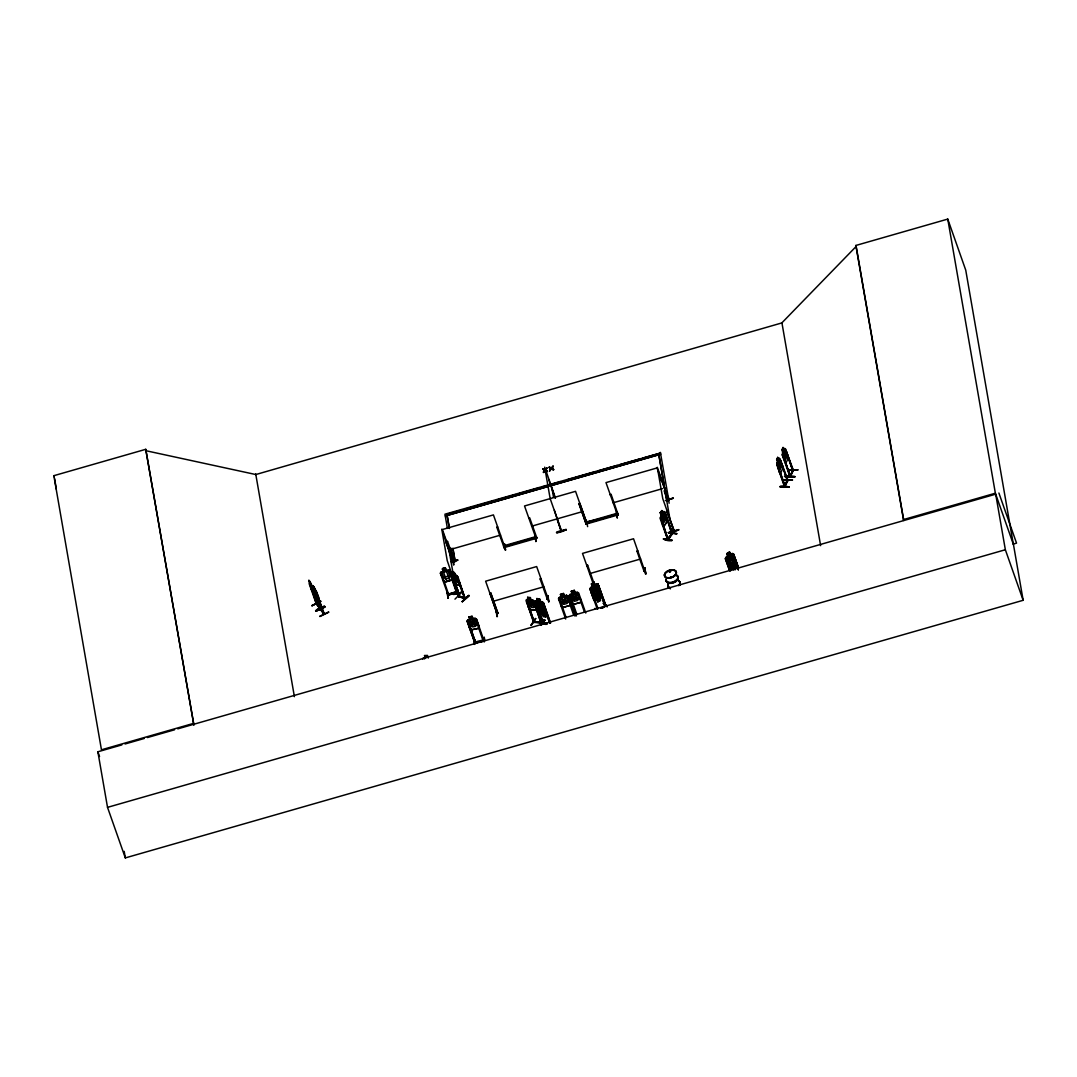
<?xml version="1.0" encoding="UTF-8"?>
<svg xmlns="http://www.w3.org/2000/svg" width="1077" height="1077" viewBox="0 0 1077 1077"><rect width="100%" height="100%" fill="white"/><g stroke="black" fill="none" stroke-linecap="round" stroke-linejoin="round"><path stroke-width="1.5" d="M316.126 594.8L315.938 593.279C320.798 605.732 314.188 585.713 315.574 592.202L313.744 588.554L316.113 594.787M458.169 578.551L457.51 578.336L465.318 598.812L458.183 596.402L450.657 574.404L451.263 573.731L457.887 576.747L464.968 598.327M465.506 598.529L458.129 596.429M473.018 618.75L472.143 616.273L468.98 616.986L469.989 619.531L467.822 619.827L467.014 620.998L474.863 642.969L467.135 620.944M468.508 622.533L467.647 622.708L468.508 622.533L475.63 642.754M469.37 627.676L471.322 629.924L478.74 628.335L478.834 625.67L476.397 619.113L475.172 618.319L467.822 619.894M469.855 619.477L468.98 616.986M474.257 639.792L474.62 644.396M474.472 644.369L474.567 639.348M475.172 618.319L472.938 618.925L472.063 616.367L469.114 617.04M475.267 642.094L474.62 641.892M475.563 641.986C488.985 637.759 485.444 642.121 474.876 642.632M476.209 620.742L477.071 620.567L476.209 620.742L483.223 641.192L483.829 640.034M476.492 619.06L484.085 641.084L483.923 640.263M484.165 642.013L484.26 637.342L484.408 640.788M484.825 640.761L484.246 637.355M444.693 581.97L442.795 579.87L444.653 582.132L452.017 579.978L452.098 577.151M452.542 561.117L452.69 561.548M458.263 580.988L457.765 582.576L455.544 581.836L453.646 579.439L447.224 560.592L441.772 529.17L453.323 562.261L450.832 548.072M455.248 583.357L458.681 593.144L455.154 582.832M561.157 530.624L561.225 529.79L561.615 531.176L550.159 498.611L544.693 467.189L555.449 497.991M556.688 517.956L561.225 531.271L560.969 530.099M562.773 607.401L560.78 605.274L562.732 607.509L570.11 605.395L570.204 602.635M580.759 602.245L580.961 599.552M585.78 613.042L578.605 592.821L577.299 592.215L569.989 594.369L569.194 595.568L571.55 602.258L573.502 604.412L580.866 602.299L580.961 599.485M673.717 530.894L666.676 510.592L674.283 531.271L662.786 498.732L657.32 467.31L668.817 499.822M779.209 471.672L776.813 463.366L779.344 458.398L787.812 480.827M776.854 464.995L777.648 461.993L776.611 459.502L777.648 457.362L778.617 460.014L779.358 458.519M785.389 448.611L793.143 470.891L784.648 448.409L782.158 455.006L785.833 463.42L784.541 461.602M782.306 454.965L783.046 452.003L782.077 449.513L783.06 447.372L784.029 450.011L784.756 448.517M670.783 571.416L669.436 572.049L669.329 571.16M669.127 571.618L670.392 570.823L670.002 571.604M670.608 577.555L671.55 577.11M671.052 576.787L671.227 577.326M454.965 599.162L460.969 593.09M668.198 538.473C662.045 545.379 678.86 524.499 668.292 538.594M672.667 533.519L671.833 534.111L665.182 513.244L672.627 533.586L667.969 539.833L661.318 518.966L660.888 519.545M594.787 608.882L595.029 608.303M316.934 604.035L315.911 603.093L316.692 603.416M316.167 603.834L319.856 608.68L310.055 581.782M320.852 609.205L320.677 609.892L313.07 587.396C316.167 587.961 323.113 607.966 316.611 597.102M315.157 589.765L323.975 614.227L323.625 612.8M531.176 625.225L535.659 618.535M453 562.356L445.77 541.543L453.35 562.127M674 530.476L673.488 530.032L673.865 531.324M663.728 511.535L664.617 511.777L672.304 533.465L667.673 539.792L659.986 518.01L663.728 511.535L664.59 511.871M447.292 592.094L448.369 597.964M452.973 558.667L453.727 565.062L453.027 559.017M447.938 598.193L447.238 591.758L447.965 598.139M495.878 610.847L496.268 610.269L496.968 616.717L496.309 610.605M496.214 610.322L497.399 616.475M535.848 541.475L535.161 535.04L535.861 541.489L536.225 540.923M616.232 512.221L616.623 511.669L617.323 518.118L616.771 512.087M789.697 475.859L789.939 476.734L793.062 470.232M789.885 476.694L782.844 456.446L783.45 455.867L790.316 476.721L782.723 453.902L782.117 449.499M792.457 470.218L793.116 469.505L792.887 470.151M792.726 470.824L793.412 470.259M792.712 470.959L785.914 450.092L793.399 470.366L790.37 476.599M784.985 485.485L784.46 486.696L787.785 479.561L787.327 480.948L780.529 460.081L787.987 480.369M785.16 486.144L777.325 463.891L777.486 461.993M794.489 476.397C764.064 475.872 815.531 477.461 785.402 476.317M785.496 476.721L794.597 476.734M794.463 477.084L785.362 477.017M789.024 487.06C772.438 488.191 782.037 484.367 789.024 487.114M789.145 486.791L780.071 486.642L789.212 486.75M599.485 597.843L600.549 596.2L595.231 585.767L592.7 587.275L594.342 591.919L593.683 594.706L595.312 599.351L596.9 599.499M591.421 583.936L594.181 582.347L591.421 583.936L592.35 586.467L591.354 588.096L596.671 598.543L599.189 597.021L597.56 592.377L598.22 589.59L596.591 584.946L594.935 584.932L594.06 582.442M734.985 567.579L735.928 565.896L734.299 561.265L732.239 560.08L730.61 555.463L728.092 556.984L729.721 561.629L729.062 564.415L730.704 569.06L732.225 569.154M605.516 605.059L604.682 605.557L605.772 605.193M606.028 605.893L598.65 585.578L597.91 586.023L605.086 606.176M605.691 605.207L604.857 605.705M542.216 609.932C541.893 606.176 545.635 607.913 542.956 610.538L545.702 613.648L542.552 611.036C542.714 614.617 539.362 612.894 541.812 610.403L538.971 607.186L541.919 609.757M458.802 595.621L457.833 595.648L458.654 595.877M465.331 597.843L464.524 597.573L464.577 598.597L456.621 576.343L454.319 572.574L451.936 571.766L452.852 574.431L450.751 574.458M422.601 659.057L423.396 658.074L425.482 658.087L424.607 655.597M423.369 658.141L425.455 658.155L424.257 658.962M425.361 658.007L424.486 655.516L427.515 655.422L428.283 658.074M670.513 577.326L671.24 576.909L670.944 577.609M672.331 532.832L671.577 533.371M597.318 609.245L589.994 588.904L590.533 587.477L596.9 583.734L598.072 584.097L605.907 606.041L602.541 607.993M602.003 595.366L601.356 596.82L602.003 595.366L597.937 584.138M730.381 570.272L736.735 566.515L737.382 565.062M788.674 470.11L797.909 469.855L788.808 469.855M789.993 475.347L789.683 475.994L790.02 475.28M777.702 465.856L784.877 486.71L787.987 480.315M782.966 457.362L786.116 450.953M782.831 468.387L780.435 473.422L779.129 471.591M785.712 463.42L788.229 458.385L787.731 455.288M783.302 480.207L792.564 479.898L783.45 479.83M784.675 485.485L787.462 480.436M784.446 485.404L787.395 480.221M453.7 561.871L454.763 561.561L447.547 541.368L446.713 541.825L447.547 541.368M448.57 594.289L457.213 591.502M503.874 547.479L504.723 547.197M535.834 538.298L535.511 536.696L503.619 545.851L503.821 546.995L536.521 537.235L536.925 538.19L529.669 517.808L528.807 518.05M496.672 612.786L497.736 612.476L496.914 612.961M496.941 613.527L498.005 613.217L497.009 613.755M585.996 523.907L586.857 523.624M547.103 599.135L547.964 598.852M617.04 514.187C618.225 512.854 619.046 515.52 617.336 515.129M617.296 514.927L618.36 514.618L617.417 514.86M664.132 490.775L667.309 500.213M667.457 500.536L668.521 500.226M546.833 467.889L544.275 472.359L543.4 472.143L545.137 470.366L547.479 471.443L545.5 469.909L546.833 467.889L545.649 470.339L547.479 471.443M551.343 468.589L549.755 470.784L551.343 468.589L553.686 469.666L551.707 468.132L553.039 466.112L551.855 468.549L553.686 469.666M546.981 468.32L545.218 470.124L542.848 469.033L544.854 470.582L543.548 472.574M553.188 466.529L551.424 468.347L553.039 466.112M543.4 472.143L544.706 470.164L542.848 469.033M549.607 470.366L550.926 468.374L549.055 467.256L551.276 467.93M549.755 470.784L550.926 468.374M440.358 573.301L441.139 572.035L440.345 573.233L448.167 595.218L457.415 592.471M315.978 603.174L316.423 603.807M316.907 604.103L309.072 581.54L312.545 586.682L320.731 609.878L312.451 586.723M319.492 608.195L311.32 585.04C307.228 578.12 312.774 592.942 311.818 587.732C316.598 600.118 310.216 580.382 311.441 586.655L310.068 583.653L312.963 589.684M321.027 609.649L320.461 608.451M527.743 597.291L528.619 599.781C522.816 599.418 533.546 598.987 534.313 601.343L536.683 610.39L530.153 609.555L528.39 606.889L530.153 609.555M534.367 601.276L541.946 623.314L533.573 622.25L526.613 601.814L527.38 601.908L534.421 622.358L533.532 622.318M528.457 599.754L527.528 600.428L529.157 605.072L531.257 607.24L533.842 607.576L534.529 605.759L532.9 601.114L531.217 600.104L533.169 600.279M534.205 622.412L527.38 601.908M541.098 623.206L534.138 602.77L534.906 602.864L541.906 623.341L540.991 622.196M536.669 608.02L536.736 610.309M534.03 621.631L533.223 621.51L540.977 622.452M531.271 625.333L535.7 618.508L531.123 624.916M541.691 622.573L533.64 622.021M540.506 624.714L544.222 619.598L540.762 625.091L544.787 620.056L541.125 625.185M537.652 601.047L536.777 598.57L539.537 598.947L540.412 601.437L542.014 602.528L544.612 613.594L542.041 613.23L540.398 608.586L538.325 606.432L536.683 601.787L537.773 601.154M536.548 603.255L535.619 603.376L536.548 603.255L543.535 623.745L542.781 623.677L535.161 601.626L535.875 600.804L537.719 601.222L536.777 598.57M550.414 623.179L543.4 602.73L540.291 601.572L539.537 598.947M536.979 603.86L536.992 606.149L536.871 603.766L543.36 604.655L545.177 607.266M542.243 601.76L543.481 602.703L550.576 622.95M543.091 604.412L544.006 604.291L543.091 604.412L549.66 623.071M536.831 603.834L543.36 604.655M539.375 610.834C532.415 604.547 548.005 617.619 545.783 609.447M539.187 612.867L542.31 614.065L540.654 613.042L539.025 608.397L539.698 606.607L538.069 601.976L540.641 602.339L542.269 606.984L544.356 609.138L545.985 613.782L544.908 614.415L545.783 616.906M545.07 614.442L547.466 614.011M546.806 614.752L540.398 613.796M544.639 620.164L540.856 625.306L544.612 620.204M541.192 625.32L544.949 620.204M660.268 512.585L661.897 510.498L662.759 513.137L663.715 512.908L665.357 517.539L665.29 520.581L663.863 522.547L662.382 521.605L660.268 512.585L661.318 515.089M660.443 512.612L661.884 510.646L662.665 513.123M671.927 533.398L672.385 532.698L672.129 534.152L665.478 513.285M663.674 526.343L667.215 521.524L664.617 511.777M666.973 518.441L667.363 521.564L663.674 526.478L662.368 524.741M668.332 532.698L676.962 533.64L668.548 532.482M475.442 642.027L474.432 642.242M784.904 486.642L777.742 466.449M670.379 571.335L670.231 571.752M454.413 561.09L454.75 561.817M448.099 594.894C446.174 594.033 459.058 591.273 456.15 591.812M456.608 592.417L456.338 591.69M503.969 547.453L504.965 547.372L503.794 546.618M503.848 546.914L504.709 546.631M586.103 523.88L578.982 503.659L579.843 503.417L587.1 523.799L586.13 524.082L578.982 503.659M586.709 523.126L585.807 523.395M587.046 523.866L575.549 491.327L524.526 505.975L536.077 538.473M617.134 514.16L617.538 515.129L605.988 482.604L657.01 467.957L668.911 500.267L667.7 500.711M617.996 513.904L617.283 514.362M547.21 599.108L548.206 599.027L536.656 566.556L485.633 581.203L497.076 613.702L497.884 613.19M547.089 598.57L547.91 598.085M668.454 500.468L668.13 499.499M644.706 570.554L643.965 570.783M526.707 599.458L525.98 600.279L533.842 622.008L533.613 621.241M535.256 601.666L535.942 600.899M661.022 518.926L668.09 539.779L667.928 538.338M1013.349 544.289L965.746 270.165L947.76 219.089L855.852 245.462L856.188 246.404L781.808 322.938M443.307 571.483L442.028 572.776L443.67 577.42L445.932 578.955L448.853 578.093L449.728 575.643L448.086 570.998L446.228 570.622L445.434 568.023C439.228 566.933 445.824 572.412 441.153 572.089L448.449 569.948L449.769 570.541L458.856 596.645L450.738 574.337M561.386 596.873L560.107 598.152L561.736 602.797L564.011 604.332L566.946 603.497L567.808 601.047L566.179 596.402L564.321 596.025L563.433 593.535L560.525 594.45L561.4 596.927L559.3 597.533M572.143 593.777L570.877 595.056L572.506 599.701L574.781 601.249L577.703 600.401L578.578 597.964L576.935 593.319L575.078 592.942L574.297 590.398L571.133 591.246L572.156 593.844L569.316 595.581L576.451 615.923M668.05 539.214L661.318 518.966M451.977 571.941L454.319 572.574M452.811 574.256L451.855 571.833M451.936 576.168L451.061 576.155L451.936 576.168L458.789 596.604M454.265 572.627L455.073 575.185L456.81 575.603M453.013 581.082L454.709 583.828L460.296 585.713L460.229 583.424L460.296 585.713M454.709 583.828L460.364 585.646M464.591 597.789L458.439 595.891M462.396 601.68C481.998 582.711 448.544 613.675 469.033 595.81M462.316 601.706L469.033 595.796M484.152 641.03L474.863 642.942M470.003 619.463L468.71 620.621L470.339 625.266L472.628 626.922L475.576 626.329L476.451 624.014L474.809 619.369L472.938 618.858M669.598 570.985L669.49 571.712M605.893 606.014L605.597 605.005M668.427 499.849L673.3 498.059L666.851 499.849M543.333 622.977C540.291 622.91 546.147 625.118 546.847 624.162M591.313 589.994L590.573 590.438L591.488 590.142L598.058 608.801M598.085 586.171L598.825 585.726M591.529 593.575L591.435 590.559L597.789 586.723L599.647 588.688M594.329 591.906L596.86 590.398M595.029 593.898L597.573 592.39M601.356 596.82L595.002 600.576L593.871 600.252L589.94 588.971M597.775 601.814L600.481 600.36L597.722 601.949L596.9 599.324M600.912 608.088L604.937 605.92L601.074 608.236M602.38 607.845L605.664 605.826M729.964 571.173L725.373 558.613L727.85 556.203L726.8 553.632L729.506 552.003L730.327 554.628L731.97 554.642L733.612 559.286L732.952 562.1L730.421 563.594L728.375 562.436L726.733 557.792L727.796 556.149L726.975 553.713M726.854 553.686L729.56 552.057M726.706 559.69C725.292 559.461 730.798 567.66 730.704 570.729M738.23 569.733L733.289 555.732L734.043 555.288L738.593 567.875M733.289 555.732L734.218 555.422M726.975 560.35L727.015 563.231L726.827 560.255L733.181 556.419L735.026 558.384M733.235 556.472L726.827 560.255M729.721 561.602L732.252 560.107M729.479 567.269L735.793 563.406L735.753 560.43L735.847 563.446L729.479 567.269L727.689 565.358M730.394 570.164L732.293 569.019M734.81 567.498L736.614 566.408M733.235 570.043L734.851 569.06L735.147 569.895M676.719 533.869L668.305 532.711M310.068 581.742L311.765 585.39M309.126 583.626L316.436 604.278M313.097 587.127L313.932 588.311L313.084 585.632L317.782 597.223L317.675 596.039M314.188 587.288L315.898 590.923M312.586 591.556C305.289 578.147 323.302 608.599 312.492 591.569M315.978 590.829L316.678 592.229M316.705 597.102L315.426 594.073L319.519 600.872M320.663 601.154L311.913 605.853L320.65 601.154M311.697 605.584L320.758 601.464M319.263 607.616L319.6 607.953M315.871 610.982C317.728 606.351 335.661 603.712 315.749 611.009M315.561 610.726L324.339 606.082M315.83 611.13L324.729 606.822M324.877 607.011L315.978 611.292M323.383 613.15L320.758 609.259M319.694 616.273L328.579 611.938M328.781 612.261L319.882 616.542M452.017 574.795L452.919 574.364M541.556 622.587L534.394 621.617M790.208 476.101L783.127 455.867M542.552 622.627L543.495 622.708L543.36 623.758M543.454 623.718L536.373 603.483M453.632 561.036L454.602 561.844M535.767 537.477L536.534 537.288M585.928 523.085L586.803 522.857M586.642 523.153L585.888 523.395L618.077 514.146M618.211 514.941L611.13 494.424L610.309 494.882L611.13 494.424M447.709 594.221L448.651 594.208L447.695 594.477M448.503 593.965L448.867 594.679M547.035 598.314L547.803 598.125L547.345 599.31M644.638 570.608L645.083 571.227L644.167 571.214M448.826 595.029L441.758 574.512L440.937 574.97L441.758 574.512M464.779 598.314L458.95 595.877M442.31 569.006L445.434 568.023M443.603 572.318L446.524 571.456M445.232 576.962L448.153 576.101M444.653 582.132L452.017 579.978M548.691 479.575L555.126 498.086M496.847 527.232L497.709 526.976L496.887 527.434L504.117 547.654M561.211 531.163L554.386 510.363M579.009 503.861L579.843 503.417M661.749 480.127L660.484 480.49L661.655 479.602L668.884 500.401M783.921 450.011L784.743 449.769L786.372 454.413L786.56 457.469L785.577 459.462L784.366 458.546M778.523 460.014L779.331 459.771L780.973 464.416L781.148 467.472L780.179 469.464L778.954 468.535M504.521 544.235L505.49 550.199L504.871 544.141M451.303 561.696L457.765 559.932L452.986 562.288M451.398 561.979L457.819 560.269M503.848 546.483L504.049 547.628L504.871 547.399L493.428 514.9L442.391 529.534L453.834 562.046L454.561 561.588M535.929 538.271L536.898 537.988L535.861 538.5M665.357 500.59L673.34 498.288M587.625 526.64L586.386 520.339M669.086 503.269L668.467 497.197M449.392 572.291L450.253 572.049L449.432 572.506L456.554 592.713M448.019 594.989L457.375 592.256M453.605 594.248L463.298 591.812L453.713 594.531M678.712 529.574L669.154 532.334L678.86 529.951L669.356 533.061M490.775 593.023L489.954 593.481L490.775 593.023L498.032 613.419M540.089 578.887L540.95 578.632L540.129 579.089L547.358 599.337M587.665 565.237L586.83 565.681L587.665 565.237L594.814 585.659M636.965 551.087L637.826 550.845L637.005 551.289L644.154 571.524M548.785 601.774L547.493 595.568M645.056 568.023L645.608 574.068L644.396 567.767L645.056 568.037M643.898 570.783C644.046 572.21 645.594 569.194 643.831 571.012M593.804 585.201L594.733 585.094M548.664 601.464L548.112 595.796M193.362 723.434L101.453 749.807L53.85 475.684L145.745 449.311L193.873 724.915L145.745 449.311M542.996 469.464L543.777 469.235M549.055 467.256L549.835 467.028M546.564 471.241L547.331 471.026M552.77 469.464L553.538 469.235M447.413 528.43L444.949 514.2L660.591 453.013L642.902 458.088M446.767 514.362L462.854 509.758M466.058 508.829L470.891 507.442M474.109 506.527L493.401 500.993M496.605 500.065L515.896 494.531M519.114 493.603L538.406 488.069M541.623 487.154L546.443 485.767M551.262 484.381L560.915 481.621M567.35 479.763L572.17 478.39M575.387 477.461L594.679 471.928M597.883 470.999L617.175 465.466M620.392 464.55L639.684 459.017M446.968 515.506L548.247 486.454M551.464 485.525L660.78 454.157L445.366 515.977M449.513 549.755L500.549 535.107M531.634 526.195L582.67 511.548M613.109 502.811L662.543 488.635M586.171 524.055L585.753 522.278L617.646 513.123L618.063 514.914L586.238 524.082M453.094 561.171L454.965 560.632L452.973 549.176M507.038 545.568L530.961 538.702M601.922 518.333L585.753 522.278M605.112 517.418L617.875 513.756M668.521 499.351L666.878 500.522L668.75 499.984L660.363 452.38M452.905 548.166L455.181 561.265L453.202 561.602M504.049 547.628L535.942 538.473L535.74 537.329M492.754 601.424L543.777 586.777M589.631 573.624L640.653 558.976M564.388 595.918L563.513 593.427L560.39 594.396L561.265 596.887M571.281 591.354L574.203 590.452M575.01 616.125L567.848 595.904L566.529 595.298L559.232 597.466L558.438 598.664L565.681 619.019M564.321 596.093L566.542 595.366M575.091 593.01L577.285 592.377M565.99 617.215L559.932 599.902L559.071 600.145M576.76 614.119L570.702 596.82L569.841 597.062M562.732 607.509L570.11 605.395M571.645 602.137L573.543 604.318L580.866 602.299M856.188 246.404L903.791 520.528L903.468 519.585L995.363 493.212L947.76 219.089M995.363 493.212L1013.497 544.706L1023.15 600.293L125.322 857.911L107.525 807.36L97.872 751.786L121.849 744.907M125.04 743.992L144.224 738.485M147.414 737.57L174.582 729.775M177.786 728.86L995.7 494.168L1005.353 549.741L1023.15 600.293M1013.309 544.06L1016.54 543.131L998.891 493.01M107.525 807.36L1005.353 549.741M471.363 629.762L478.632 628.268M606.405 605.543L603.322 603.295L607.186 606.863M594.517 584.717L593.75 584.905L594.625 584.676L594.719 585.713M497.103 613.715L489.914 593.279M320.421 609.151L319.519 607.899M309.907 582.724L313.663 591.677L313.555 590.492M535.202 601.545L542.808 623.637M543.01 623.354L547.022 623.946M316.557 603.699L324.325 614.038L316.544 592.242M316.53 604.291L308.87 580.14L310.095 581.876M788.835 469.855L797.936 469.882M790.41 475.482L792.524 470.434L793.372 470.326M788.189 458.412L787.61 455.288M779.236 458.398L779.963 458.708M778.523 459.852L777.756 457.362M783.302 480.086L792.389 480.261M535.646 537.786L535.511 536.696M644.396 567.767L646.133 573.893M456.823 588.971L458.035 595.271L457.011 589.307M547.708 595.904L548.731 601.868M458.358 593.252L454.817 582.926M526.451 602.03L527.218 602.137M533.977 602.985L534.744 603.093M530.247 609.407L536.629 610.228M541.112 622.223L541.852 622.358M536.723 598.637L539.483 599.014M535.821 600.872L542.283 601.693M465.183 598.772L457.738 578.12M546.833 623.408L543.4 623.179L546.672 623.637M146.27 450.792L255.828 474.54L781.942 322.898L820.62 545.649M730.448 570.204L729.21 569.908L730.435 570.312M596.9 583.734L598.072 584.097M593.871 600.252L595.069 600.508M534.165 621.348L534.582 622.143M449.769 570.541L446.322 570.581M566.515 595.393L567.754 596.025M549.203 467.674L551.074 468.805M543.629 468.818L545.07 469.707M551.491 469.007L552.918 469.882M545.285 470.784L546.712 471.659M591.435 590.559L591.623 593.535M599.552 597.829L600.481 600.36M600.428 590.775L600.454 593.75L594.046 597.52L592.296 595.662M603.322 603.295L607.105 606.445M539.321 612.773L540.452 613.728M457.483 589.227L458.573 595.123M727.715 565.25L729.519 567.148M592.337 595.541L594.141 597.452M456.742 575.737L457.752 576.828M312.99 585.686L314.282 587.275M313.501 586.453L314.121 587.53M310.284 582.953L309.382 580.92M313.797 587.288L314.511 588.244M317.082 595.231L314.322 589.092L323.935 614.173L320.354 609.461M316.638 603.726L319.573 607.468M324.002 613.607L324.069 613.244M779.236 471.591L780.421 473.288M543.306 604.722L545.124 607.334M453.161 581.028L454.804 583.694M674.242 530.746L673.529 530.571M776.894 464.954L784.514 486.737M738.418 567.727L733.41 553.753L730.381 554.682L729.506 552.003M737.287 565.088L733.464 553.807L732.225 553.39L725.925 557.172L725.333 558.68L729.264 569.948M733.464 555.88L738.391 569.868M732.939 562.073L734.581 566.717L732.05 568.239L730.421 563.594M644.894 571.322L633.545 538.756L582.509 553.403L593.171 583.667M597.91 586.023L605.112 606.445M594.127 582.307L594.989 584.973M599.431 597.802L600.36 600.333M591.529 583.963L592.471 586.494M584.407 611.938L578.336 594.625L579.238 594.571M574.297 590.398L575.172 592.888M573.637 615.021L567.579 597.708L568.481 597.668M547.143 599.337L546.954 598.812M543.252 604.184L549.822 622.843M544.949 614.348L545.904 617L543.145 616.623L542.377 613.998M534.138 602.77L541.166 623.246M531.163 600.185L530.409 597.547L527.582 597.264L528.578 599.849M505.49 550.199L504.265 543.912M503.619 545.851L504.117 547.681M490.816 593.239L497.843 613.54M483.169 640.142L483.425 640.909M468.522 622.318L475.738 642.727M457.846 595.608L458.183 596.456M445.353 568.144L449.728 580.57M442.432 569.006L446.807 581.432M53.85 475.684L54.375 477.165M97.872 751.786L99.542 756.525M318.98 598.825L319.425 600.912M855.852 245.462L903.468 519.585M664.321 485.794L658.707 454.063L669.907 518.952M666.03 495.608L666.596 498.88M551.814 487.41L553.538 497.332M449.499 528.538L447.009 514.806L449.271 527.905M448.894 549.378L453.202 574.189M255.707 473.893L294.398 696.644M124.192 851.368L125.322 857.911M54.617 478.659L56.314 489.12M600.279 590.761L600.306 593.656M545.729 609.353L545.702 611.709M679.116 581.593A6.233 3.702 -19.4 0 1 679.762 585.269M670.5 588.729A6.233 3.702 -19.4 0 1 668.346 585.619M679.075 581.23A6.314 3.743 -19.4 0 1 679.722 584.959M670.338 588.459A6.314 3.743 -19.4 0 1 668.144 585.309M677.11 575.657A6.314 3.743 -19.4 0 1 673.623 582.482A6.314 3.743 -19.4 0 1 666.178 579.736M678.779 580.678A6.22 3.689 -19.4 0 1 678.604 585.376M670.177 587.786A6.22 3.689 -19.4 0 1 668.467 583.626M677.15 576.033A6.22 3.689 -19.4 0 1 673.717 582.751A6.22 3.689 -19.4 0 1 666.394 580.045M678.968 580.947A6.314 3.743 -19.4 0 1 678.793 585.713M670.231 588.177A6.314 3.743 -19.4 0 1 668.494 583.949M677.002 575.36A6.314 3.743 -19.4 0 1 673.529 582.199A6.314 3.743 -19.4 0 1 666.084 579.439M676.827 575.091A6.233 3.702 -19.4 0 1 673.394 581.822A6.233 3.702 -19.4 0 1 666.044 579.116M534.582 606.889L531.324 604.251C531.432 607.966 528.147 606.338 530.584 603.645L527.811 600.562L530.974 603.147C530.692 599.539 534.3 601.276 531.728 603.78L534.582 606.889M663.715 513.473L663.674 517.337C666.919 517.7 665.465 521.483 663.553 518.333L663.069 522.56L663.055 518.225C659.945 518.01 661.291 514.241 663.176 517.189L663.715 513.473M456.271 576.424L455.719 578.659L458.331 582.145L455.409 579.036C455.679 582.536 452.811 580.49 454.75 578.349L452.246 575.064L455.059 577.945L455.504 576.101L456.271 576.424M567.916 602.285L566.798 602.608L564.335 600.751C564.496 605.072 560.457 604.587 563.527 600.401L560.525 598.112L563.998 599.633L565.775 596.604L564.806 600.01L567.916 602.285M578.672 599.189L577.568 599.526L575.105 597.668C575.199 601.922 571.12 601.639 574.283 597.318C569.235 595.608 572.304 593.077 574.768 596.537L576.545 593.521L575.576 596.927L578.672 599.189M476.532 625.225L475.415 625.468L472.938 623.475C472.978 627.662 468.98 627.029 472.116 623.071L469.114 620.621L472.601 622.344C472.386 618.373 476.546 619.006 473.422 622.789L476.532 625.225M595.541 598.812L596.402 598.57L597.021 595.46C599.283 598.637 602.11 595.312 597.398 594.531L598.22 590.586L596.671 594.329C594.127 591.165 591.583 594.235 596.295 595.218L595.541 598.812M596.362 585.296L595.608 589.079C600.36 590.008 597.695 593.239 595.218 589.967L593.737 593.79L594.491 589.765C589.994 588.957 592.525 585.673 594.881 588.836L596.362 585.296M730.933 568.508L731.795 568.266L732.4 565.169C734.662 568.346 737.489 565.008 732.791 564.227L733.599 560.282L732.064 564.025C729.641 560.767 726.881 563.998 731.673 564.927L730.933 568.508M731.754 554.992L730.987 558.775C735.726 559.69 733.1 562.961 730.61 559.677L729.116 563.5L729.883 559.475C725.386 558.653 727.917 555.369 730.26 558.532L731.754 554.992M541.65 602.662L540.856 605.166L543.71 608.384L540.466 605.637C540.641 609.367 537.154 607.67 539.725 605.032L536.979 602.016L540.115 604.534L540.762 602.474L541.65 602.662M779.034 460.606L779.277 464.079L777.931 462.948L777.581 463.608L779.25 465.116L779.6 469.478L779.654 465.224L781.054 466.462L781.404 465.789L779.681 464.227L779.034 460.606M663.459 538.823C680.354 539.994 667.875 542.552 663.459 538.81M663.553 539.227L672.021 540.385L663.553 539.227M777.621 458.29L777.284 460.404L777.621 458.29M783.019 448.301L782.683 450.401L783.019 448.301M778.819 460.835L777.836 462.827L779.479 467.472L780.448 465.479L778.819 460.835M784.218 450.846L783.248 452.838L784.877 457.469L785.86 455.49L784.218 450.846M661.682 511.4L661.049 513.487L661.682 511.4M662.947 513.944L661.52 515.91L663.149 520.554L664.59 518.589L662.947 513.944M593.764 583.128L592.135 584.111L592.431 584.932L594.046 583.963L593.764 583.128M599.472 599.364L597.843 600.333L598.139 601.168L599.768 600.185L599.472 599.364M729.142 552.838L727.513 553.807L727.81 554.642L729.439 553.659L729.142 552.838M444.976 568.71L443.091 569.262L443.387 570.096L445.272 569.531L444.976 568.71M566.071 529.413C548.556 533.33 559.044 534.179 566.098 529.494M566.192 529.776L556.661 532.644L566.206 529.817M563.056 594.1L561.184 594.652L561.467 595.473L563.352 594.935L563.056 594.1M573.826 591.017L571.941 591.556L572.237 592.39L574.122 591.852L573.826 591.017M564.604 596.86L561.682 597.695L563.311 602.339L566.246 601.505L564.604 596.86M575.374 593.764L572.439 594.612L574.081 599.256L577.003 598.408L575.374 593.764M471.686 616.892L469.787 617.283L470.084 618.117L471.982 617.727L471.686 616.892M473.234 619.692L470.286 620.298L471.928 624.943L474.876 624.337L473.234 619.692M427.084 655.933L425.267 656.001L425.55 656.835L427.381 656.768L427.084 655.933M782.333 465.277L782.885 468.414L782.333 465.277M530.019 597.977L528.363 597.762L530.315 598.812L530.019 597.977M531.513 600.939L528.915 600.616L530.557 605.247L533.142 605.584L531.513 600.939M542.269 606.957L539.698 606.607L542.269 606.984M542.97 608.949L540.398 608.586L542.97 608.963M544.881 615.6L543.225 615.371L545.177 616.421L544.881 615.6M539.16 599.364L537.504 599.135L539.456 600.199L539.16 599.364M454.009 572.91L452.582 572.425L454.306 573.745L454.009 572.91M455.436 575.939L453.202 575.199L454.844 579.843L457.065 580.584L455.436 575.939M667.915 577.757A6.206 3.675 -19.4 0 0 676.275 572.022A6.206 3.675 -19.4 0 0 666.811 571.416A6.206 3.675 -19.4 0 0 667.915 577.757M668.077 578.241A6.206 3.675 -19.4 0 0 676.45 572.506A6.206 3.675 -19.4 0 0 666.973 571.9A6.206 3.675 -19.4 0 0 668.077 578.241M667.955 577.959A6.247 3.702 -19.4 0 0 676.369 572.197A6.247 3.702 -19.4 0 0 666.851 571.591A6.247 3.702 -19.4 0 0 667.955 577.959"/></g></svg>
